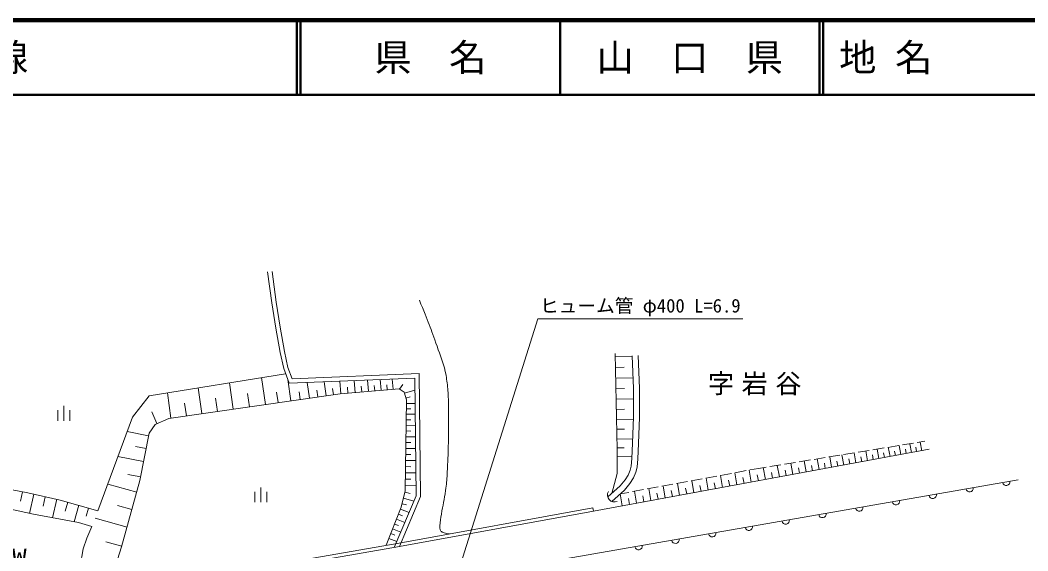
# Model space of a CAD drawing. Units: millimetres, scale not verified. Extents: x 40000 to 680000, y 20000 to 380000.
# Drawn here: x 260674 to 395662, y 308915 to 380000 of the extents above; entities that cross this region are included whole.
import ezdxf
from ezdxf.enums import TextEntityAlignment as Align

# ---------------------------------------------------------------- set-up
doc = ezdxf.new("R2010")
doc.units = ezdxf.units.MM
doc.header["$LTSCALE"] = 1000
doc.layers.add('M-BMK-HTXT', color=7, linetype='Continuous')
doc.layers.add('M-TTL-TXT', color=7, linetype='Continuous')
for name, color, linetype, lineweight in [('M-TTL', 2, 'Continuous', 140), ('M-TTL-LINE', 7, 'Continuous', 50), ('M-WORK', 1, 'Continuous', 13), ('引出線', 7, 'Continuous', 13)]:
    doc.layers.add(name, color=color, linetype=linetype, lineweight=lineweight)
doc.styles.add('ＭＳ ゴシック', font='')
doc.styles.get('ＭＳ ゴシック').set_extended_font_data('MS Gothic')

msp = doc.modelspace()

# ---------------------------------------------------------------- linework, layer by layer
at = {"layer": 'M-TTL'}
msp.add_line((680000, 380000), (40000, 380000), dxfattribs=at)
at = {"layer": 'M-TTL-LINE'}
for p, q in [((297750, 380000), (297750, 370000)), ((298250, 380000), (298250, 370000)), ((333000, 380000), (333000, 370000)), ((367750, 380000), (367750, 370000)), ((368250, 380000), (368250, 370000)), ((40000, 370000), (680000, 370000))]:
    msp.add_line(p, q, dxfattribs=at)
at = {"layer": 'M-WORK'}
for p, q in [((294380, 342118), (293817, 346270)), ((294974, 342206), (294412, 346350)), ((294919, 338764), (294380, 342118)), ((295511, 338865), (294974, 342206)), ((296094, 335621), (295511, 338865)), ((295506, 335504), (294919, 338764)), ((295975, 333323), (295506, 335504)), ((296552, 333494), (296094, 335621)), ((340647, 322474), (340362, 335370)), ((340370, 334899), (342685, 334938)), ((342844, 330646), (342680, 335056)), ((343644, 330662), (343480, 335085)), ((297132, 331970), (296552, 333494)), ((340404, 333476), (341580, 333496)), ((277970, 329664), (296234, 332643)), ((293536, 328521), (293019, 332119)), ((296725, 331353), (295975, 333323)), ((314131, 332662), (297132, 331970)), ((314319, 316185), (314131, 332662)), ((340436, 332052), (342791, 332092)), ((284999, 327293), (284504, 330730)), ((289219, 327900), (288713, 331417)), ((296944, 329011), (296536, 331851)), ((313538, 332037), (296725, 331353)), ((299441, 329370), (299142, 331451)), ((301664, 329690), (301398, 331543)), ((303645, 329968), (303502, 331629)), ((304590, 330049), (304522, 330837)), ((305535, 330131), (305399, 331706)), ((306431, 330208), (306367, 330955)), ((307327, 330285), (307199, 331779)), ((308178, 330358), (308117, 331067)), ((309028, 330431), (308906, 331848)), ((309834, 330501), (309777, 331173)), ((310641, 330570), (310525, 331914)), ((311503, 330586), (311920, 331190)), ((313718, 316303), (313538, 332037)), ((275718, 326815), (277970, 329664)), ((280874, 326700), (280391, 330059)), ((280573, 326656), (303523, 329958)), ((291378, 328211), (291119, 330010)), ((295240, 328766), (295036, 330186)), ((298193, 329191), (298043, 330231)), ((300553, 329530), (300419, 330457)), ((302654, 329833), (302535, 330657)), ((303523, 329958), (311427, 330638)), ((311427, 330638), (312108, 330169)), ((312108, 330169), (312412, 329160)), ((312150, 330028), (313556, 330453)), ((312353, 329356), (312914, 329525)), ((340467, 330638), (341620, 330658)), ((342848, 326843), (342844, 330646)), ((343648, 326829), (343644, 330662)), ((266538, 326342), (266538, 328342)), ((282936, 326996), (282689, 328715)), ((287109, 327597), (286856, 329355)), ((312412, 329160), (312272, 316941)), ((312407, 328662), (313577, 328649)), ((340498, 329225), (342821, 329264)), ((265738, 326342), (265738, 327742)), ((267338, 326342), (267338, 327742)), ((271085, 314294), (275718, 326815)), ((278985, 325964), (278307, 327520)), ((312390, 327218), (313593, 327204)), ((312398, 327940), (313000, 327933)), ((340528, 327865), (341621, 327884)), ((342723, 323340), (342848, 326843)), ((343522, 323306), (343648, 326829)), ((277946, 324663), (278744, 325859)), ((278744, 325859), (280573, 326656)), ((312373, 325733), (313610, 325719)), ((312382, 326476), (313000, 326468)), ((340558, 326506), (342776, 326543)), ((277883, 324333), (275005, 324887)), ((276727, 318330), (277946, 324663)), ((312355, 324206), (313628, 324191)), ((312364, 324970), (313000, 324962)), ((340587, 325199), (341622, 325216)), ((277550, 322606), (276111, 322883)), ((312337, 322636), (313646, 322621)), ((312346, 323421), (313001, 323413)), ((340616, 323892), (342733, 323927)), ((340642, 322700), (341567, 322716)), ((342621, 321295), (342723, 323340)), ((343419, 321235), (343522, 323306)), ((374919, 322455), (376399, 322696)), ((376893, 322776), (378373, 323017)), ((377202, 321549), (376973, 322790)), ((378655, 321816), (378432, 323027)), ((378867, 323098), (380347, 323339)), ((380072, 322077), (379854, 323258)), ((380763, 322205), (380657, 322781)), ((380841, 323419), (381859, 323584)), ((381455, 322332), (381242, 323484)), ((277218, 320880), (273768, 321544)), ((312328, 321828), (313001, 321821)), ((337473, 314230), (382438, 322513)), ((340632, 319253), (340647, 322474)), ((340669, 321508), (342580, 321540)), ((342516, 320274), (342621, 321295)), ((367022, 321170), (368503, 321411)), ((368997, 321492), (370477, 321732)), ((369374, 320107), (369115, 321511)), ((371018, 320409), (370766, 321779)), ((370971, 321813), (372451, 322054)), ((372622, 320705), (372376, 322041)), ((372945, 322134), (374425, 322375)), ((373404, 320849), (373284, 321501)), ((374186, 320993), (373946, 322297)), ((374950, 321134), (374833, 321770)), ((375713, 321274), (375479, 322546)), ((376457, 321411), (376343, 322032)), ((377928, 321682), (377817, 322288)), ((379363, 321947), (379255, 322537)), ((312309, 320191), (313001, 320183)), ((312319, 321021), (313664, 321006)), ((342384, 319704), (342516, 320274)), ((343149, 319458), (343307, 320142)), ((343307, 320142), (343419, 321235)), ((358428, 319747), (359589, 319961)), ((359589, 319961), (360607, 320126)), ((360515, 318475), (360223, 320064)), ((361100, 320207), (362581, 320448)), ((362376, 318817), (362090, 320368)), ((363074, 320528), (364555, 320769)), ((364191, 319152), (363912, 320664)), ((365076, 319315), (364940, 320053)), ((365048, 320849), (366529, 321090)), ((365961, 319478), (365690, 320953)), ((366825, 319637), (366693, 320357)), ((367689, 319796), (367424, 321236)), ((368531, 319951), (368402, 320654)), ((370196, 320258), (370070, 320943)), ((371820, 320557), (371697, 321225)), ((276819, 318810), (275094, 319142)), ((312300, 319361), (313683, 319345)), ((339915, 316603), (340632, 319253)), ((341703, 318411), (342120, 319071)), ((342120, 319071), (342384, 319704)), ((342352, 317941), (342833, 318701)), ((342833, 318701), (343149, 319458)), ((352528, 318657), (354003, 318930)), ((352844, 317061), (352549, 318661)), ((354764, 317415), (354470, 319016)), ((354495, 319020), (355970, 319293)), ((356686, 317769), (356391, 319370)), ((356462, 319383), (357937, 319656)), ((357647, 317946), (357499, 318747)), ((358608, 318123), (358313, 319725)), ((359562, 318299), (359415, 319094)), ((361446, 318646), (361303, 319421)), ((363283, 318985), (363144, 319741)), ((254533, 318064), (261703, 316686)), ((276293, 316770), (272401, 317851)), ((274264, 309464), (276727, 318330)), ((292898, 315419), (292898, 317419)), ((312280, 317653), (313703, 317637)), ((312290, 318507), (313001, 318499)), ((333672, 307831), (394352, 318431)), ((339386, 316130), (341036, 317605)), ((341036, 317605), (341703, 318411)), ((341614, 317049), (342352, 317941)), ((344661, 317205), (346136, 317477)), ((345170, 315648), (344876, 317245)), ((346628, 317568), (348103, 317840)), ((347087, 316001), (346793, 317599)), ((348594, 317931), (350070, 318203)), ((349005, 316354), (348711, 317953)), ((349965, 316531), (349817, 317331)), ((350561, 318294), (352036, 318567)), ((350924, 316708), (350630, 318307)), ((351884, 316885), (351737, 317685)), ((353804, 317238), (353657, 318039)), ((355725, 317592), (355578, 318393)), ((260967, 316828), (260723, 315558)), ((261703, 316686), (266019, 315725)), ((262486, 316512), (261911, 313932)), ((264034, 316167), (263746, 314877)), ((292098, 315419), (292098, 316819)), ((293698, 315419), (293698, 316819)), ((310798, 309380), (313718, 316303)), ((311503, 309508), (314319, 316185)), ((312272, 316941), (311709, 314759)), ((312016, 315950), (313417, 315588)), ((312233, 316790), (312933, 316609)), ((339920, 315533), (341614, 317049)), ((341042, 316537), (342202, 316751)), ((341338, 314942), (341045, 316537)), ((342296, 315118), (342149, 315916)), ((342694, 316842), (344169, 317114)), ((343254, 315295), (342960, 316891)), ((344212, 315471), (344065, 316270)), ((346129, 315824), (345982, 316623)), ((348046, 316178), (347899, 316977)), ((255301, 315384), (262455, 313812)), ((265582, 315822), (265029, 313341)), ((266019, 315725), (271085, 314294)), ((267056, 315432), (266710, 314209)), ((268523, 315018), (267901, 312816)), ((269844, 314645), (269533, 313544)), ((275644, 314434), (273698, 314975)), ((311709, 314759), (309708, 309653)), ((311425, 309951), (337393, 314673)), ((311829, 315226), (312432, 315071)), ((337393, 314673), (337473, 314230)), ((262455, 313812), (268482, 312710)), ((274996, 312099), (270708, 313290)), ((311348, 313838), (311910, 313618)), ((311503, 309508), (337473, 314230)), ((311612, 314513), (312772, 314059)), ((268482, 312710), (270288, 312170)), ((270288, 312170), (269585, 310599)), ((310570, 311854), (311661, 311427)), ((310827, 312509), (311372, 312295)), ((311083, 313163), (312208, 312723)), ((269585, 310599), (269116, 309168)), ((310073, 310584), (311131, 310169)), ((310321, 311219), (310851, 311012)), ((269116, 309168), (268717, 306870)), ((274281, 309527), (272137, 310122)), ((272688, 304580), (274264, 309464)), ((296812, 307416), (311425, 309951)), ((296889, 306972), (311503, 309508))]:
    msp.add_line(p, q, dxfattribs=at)
for centre, radius, start, end in [((387851, 317296), 500, 189.90919, 9.90919), ((392776, 318156), 500, 189.90919, 9.90919), ((340283, 316399), 936, 150.46965, 292.8534), ((382926, 316435), 500, 189.90919, 9.90919), ((373075, 314714), 500, 189.90919, 9.90919), ((378000, 315575), 500, 189.90919, 9.90919), ((368149, 313854), 500, 189.90919, 9.90919), ((358299, 312133), 500, 189.90919, 9.90919), ((363224, 312993), 500, 189.90919, 9.90919), ((348448, 310412), 500, 189.90919, 9.90919), ((353373, 311273), 500, 189.90919, 9.90919), ((343522, 309552), 500, 189.90919, 9.90919)]:
    msp.add_arc(centre, radius, start, end, dxfattribs=at)
msp.add_open_spline([(318178, 311179), (317846, 311229), (317729, 311234), (317462, 311338), (317323, 311392), (317224, 311396), (317114, 311497), (317010, 311593), (316954, 311666), (316920, 311803), (316875, 311982), (316886, 312091), (316899, 312276), (316941, 312882), (317014, 313218), (317107, 313819), (317302, 315065), (317498, 315749), (317655, 317001), (317762, 317860), (317845, 318340), (317889, 319205), (318032, 321983), (318042, 323542), (318059, 326324), (318066, 327363), (318069, 327946), (318040, 328986), (318019, 329720), (318005, 330132), (317930, 330862), (317847, 331673), (317792, 332130), (317617, 332926), (317320, 334284), (316971, 334996), (316523, 336311), (315689, 338763), (315340, 339554), (314154, 342503)], degree=3, knots=[0, 0, 0, 0, 1, 1, 1, 2, 2, 2, 3, 3, 3, 4, 4, 4, 5, 5, 5, 6, 6, 6, 7, 7, 7, 8, 8, 8, 9, 9, 9, 10, 10, 10, 11, 11, 11, 12, 12, 12, 13, 13, 13, 13], dxfattribs=at)
at = {"layer": '引出線'}
msp.add_lwpolyline([(311175, 280136), (330000, 340000), (357500, 340000)], dxfattribs=at)

# ---------------------------------------------------------------- texts
at = {"layer": 'M-BMK-HTXT', "insert": (359579, 331177), "char_height": 2566, "attachment_point": 5, "style": 'ＭＳ ゴシック'}
msp.add_mtext('\\T1.29;字岩谷', dxfattribs=at)
at = {"layer": 'M-TTL-TXT', "style": 'ＭＳ ゴシック'}
for s, p in [('一般県道下関川棚線', (216734, 375000)), ('地 名', (370380, 375000))]:
    msp.add_text(s, height=3666, dxfattribs=at).set_placement(p, align=Align.MIDDLE_LEFT)
for s, p in [('県\u3000名', (315625, 375000)), ('山\u3000口\u3000県', (350375, 375000))]:
    msp.add_text(s, height=3666, dxfattribs=at).set_placement(p, align=Align.MIDDLE_CENTER)
at = {"layer": 'M-WORK', "style": 'ＭＳ ゴシック', "width": 1.6}
msp.add_text('W', height=1833, dxfattribs=at).set_placement((260566, 308278), align=Align.MIDDLE_CENTER)
at = {"layer": '引出線', "style": 'ＭＳ ゴシック'}
msp.add_text('ヒューム管 φ400 L=6.9', height=1833, dxfattribs=at).set_placement((343750, 341750), align=Align.MIDDLE_CENTER)

doc.saveas('drawing.dxf')
